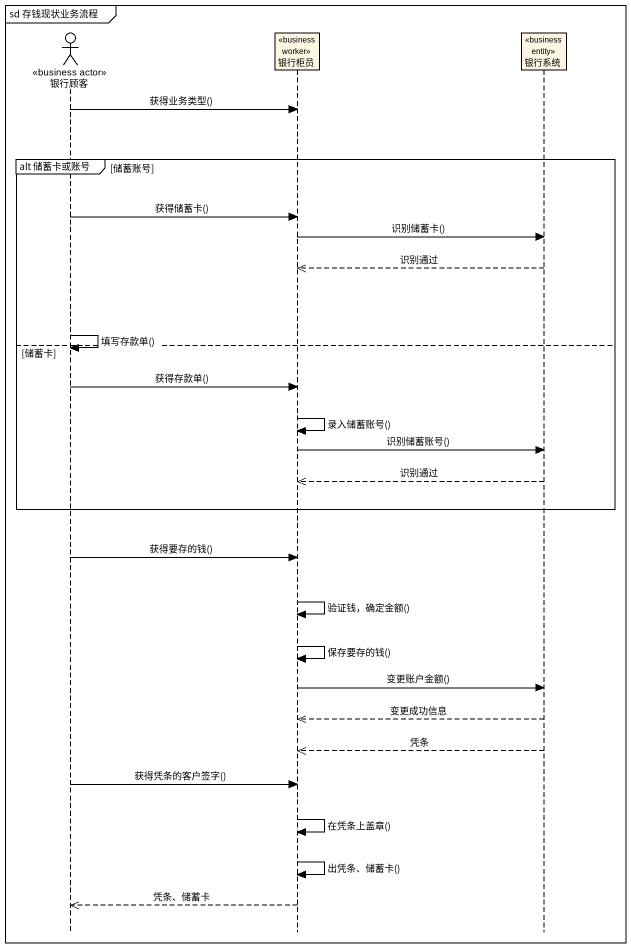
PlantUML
@startuml
mainframe sd 存钱现状业务流程
hide footbox
actor 银行顾客 <<business actor>>
participant 银行柜员 <<business worker>>
participant 银行系统 <<business entity>>

银行顾客 -> 银行柜员 : 获得业务类型()
group alt 储蓄卡或账号 [储蓄账号]
  银行顾客 -> 银行柜员 : 获得储蓄卡()
  银行柜员 -> 银行系统 : 识别储蓄卡()
  银行系统 -->> 银行柜员 : 识别通过
  银行顾客 -> 银行顾客 : 填写存款单()
else 储蓄卡
  银行顾客 -> 银行柜员 : 获得存款单()
  银行柜员 -> 银行柜员 : 录入储蓄账号()
  银行柜员 -> 银行系统 : 识别储蓄账号()
  银行系统 -->> 银行柜员 : 识别通过
end
银行顾客 -> 银行柜员 : 获得要存的钱()
银行柜员 -> 银行柜员 : 验证钱，确定金额()
银行柜员 -> 银行柜员 : 保存要存的钱()
银行柜员 -> 银行系统 : 变更账户金额()
银行系统 -->> 银行柜员 : 变更成功信息
银行系统 -->> 银行柜员 : 凭条
银行顾客 -> 银行柜员 : 获得凭条的客户签字()
银行柜员 -> 银行柜员 : 在凭条上盖章()
银行柜员 -> 银行柜员 : 出凭条、储蓄卡()
银行柜员 -->> 银行顾客 : 凭条、储蓄卡
@enduml
